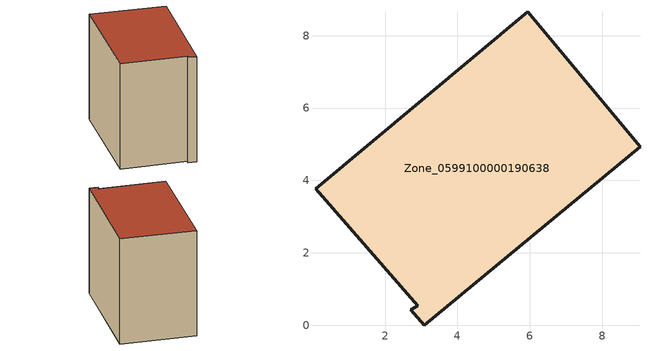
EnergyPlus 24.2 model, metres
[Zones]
Zone_0599100000190638
 floor ground (C_G): 2.72,0.43 2.91,0.54 0.08,3.77 5.94,8.66 9.04,4.93 3.08,0 z0
 wall outside (C_F): 9.04,4.93 5.94,8.66 0.08,3.77 2.91,0.54 2.72,0.43 3.08,0 9.04,4.93 z0:7.04
 roof outside (C_R): 2.91,0.54 2.72,0.43 3.08,0 9.04,4.93 5.94,8.66 0.08,3.77 z7.04
[BUILDING]
Pand.0599100000190638: North Axis=0; Terrain=City; Loads Convergence Tolerance Value=0.04; Temperature Convergence Tolerance Value=0.4; Solar Distribution=FullExterior; Maximum Number of Warmup Days=25; Minimum Number of Warmup Days=1
[Site:Location]
Rotterdam.The.Hague.AP_ZH_NLD Design_Conditions: Latitude=51.96; Longitude=4.45; Time Zone=1; Elevation=-4.5
[SITE:GROUNDTEMPERATURE:BUILDINGSURFACE]
18, 18, 18, 18, 18, 18, 18, 18, 18, 18, 18, 18
[MATERIAL] Thermal Absorptance=0.9; Solar Absorptance=0.7; Visible Absorptance=0.7
Name | Roughness | Thickness | Conductivity | Density | Specific Heat
G.TI.1946 | MediumSmooth | 0.15 | 1 | 540 | 1210
F.TI.1946 | Rough | 0.3 | 0.857143 | 1920 | 840
R.TI.1946 | MediumRough | 0.2 | 0.1 | 1500 | 1000
[CONSTRUCTION]
C_G: G.TI.1946
C_F: F.TI.1946
C_R: R.TI.1946
[ZONE]
Zone_0599100000190638: Type=1; Multiplier=1; Ceiling Height=Autocalculate; Volume=Autocalculate; Floor Area=autocalculate; Part of Total Floor Area=Yes
[ZONEINFILTRATION:DESIGNFLOWRATE]
Infil_Zone_0599100000190638: Zone or ZoneList or Space or SpaceList=Zone_0599100000190638; Schedule=AlwaysOn; Design Flow Rate Calculation Method=Flow/Area; Flow Rate per Floor Area=0.003; Constant Term Coefficient=1; Temperature Term Coefficient=0; Velocity Term Coefficient=0; Velocity Squared Term Coefficient=0
[HVACTEMPLATE:ZONE:IDEALLOADSAIRSYSTEM]
Zone_0599100000190638: Maximum Heating Supply Air Temperature=50; Minimum Cooling Supply Air Temperature=13; Maximum Heating Supply Air Humidity Ratio=0.0156; Minimum Cooling Supply Air Humidity Ratio=0.0077; Heating Limit=NoLimit; Cooling Limit=NoLimit; Dehumidification Control Type=ConstantSensibleHeatRatio; Cooling Sensible Heat Ratio=0.7; Dehumidification Setpoint=60; Humidification Control Type=None; Humidification Setpoint=30; Outdoor Air Method=None; Outdoor Air Flow Rate per Person=0.00944; Outdoor Air Flow Rate per Zone Floor Area=0; Outdoor Air Flow Rate per Zone=0; Demand Controlled Ventilation Type=None; Outdoor Air Economizer Type=NoEconomizer; Heat Recovery Type=None; Sensible Heat Recovery Effectiveness=0.7; Latent Heat Recovery Effectiveness=0.65
[ZONECONTROL:THERMOSTAT]
ThermostatControl_Zone_0599100000190638: Zone or ZoneList=Zone_0599100000190638; Control Type Schedule=DualSetpointControlType; Control 1=Thermostat_Zone_0599100000190638; Temperature Difference Between Cutout And Setpoint=0
[THERMOSTATSETPOINT:DUALSETPOINT]
Thermostat_Zone_0599100000190638: Heating Setpoint Temperature Schedule=HeatingSetpoint_Zone_0599100000190638; Cooling Setpoint Temperature Schedule=CoolingSetpoint_Zone_0599100000190638
[SCHEDULE:COMPACT]
HeatingSetpoint_Zone_0599100000190638: Through: 12/31, For: AllDays, Until: 24:00, 21
CoolingSetpoint_Zone_0599100000190638: Through: 12/31, For: AllDays, Until: 24:00, 24
DualSetpointControlType: Through: 12/31, For: AllDays, Until: 24:00, 4
AlwaysOn: Through: 12/31, For: AllDays, Until: 24:00, 1
